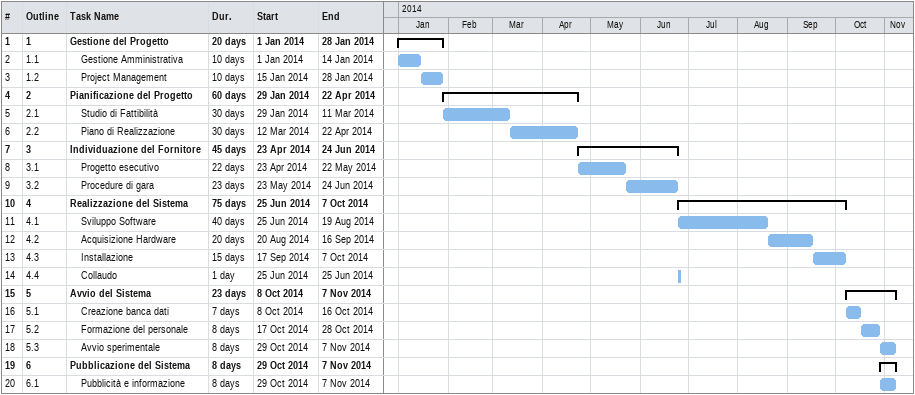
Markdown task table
| ID | WBS | Task | Duration | Start | Finish |
|---|---|---|---|---|---|
| 1 | 1 | **Gestione del Progetto** | 20d | 2014-01-01 | 2014-01-28 |
| 2 | 1.1 | Gestione Amministrativa | 10d | 2014-01-01 | 2014-01-14 |
| 3 | 1.2 | Project Management | 10d | 2014-01-15 | 2014-01-28 |
| 4 | 2 | **Pianificazione del Progetto** | 60d | 2014-01-29 | 2014-04-22 |
| 5 | 2.1 | Studio di Fattibilità | 30d | 2014-01-29 | 2014-03-11 |
| 6 | 2.2 | Piano di Realizzazione | 30d | 2014-03-12 | 2014-04-22 |
| 7 | 3 | **Individuazione del Fornitore** | 45d | 2014-04-23 | 2014-06-24 |
| 8 | 3.1 | Progetto esecutivo | 22d | 2014-04-23 | 2014-05-22 |
| 9 | 3.2 | Procedure di gara | 23d | 2014-05-23 | 2014-06-24 |
| 10 | 4 | **Realizzazione del Sistema** | 75d | 2014-06-25 | 2014-10-07 |
| 11 | 4.1 | Sviluppo Software | 40d | 2014-06-25 | 2014-08-19 |
| 12 | 4.2 | Acquisizione Hardware | 20d | 2014-08-20 | 2014-09-16 |
| 13 | 4.3 | Installazione | 15d | 2014-09-17 | 2014-10-07 |
| 14 | 4.4 | Collaudo | 1d | 2014-06-25 | 2014-06-25 |
| 15 | 5 | **Avvio del Sistema** | 23d | 2014-10-08 | 2014-11-07 |
| 16 | 5.1 | Creazione banca dati | 7d | 2014-10-08 | 2014-10-16 |
| 17 | 5.2 | Formazione del personale | 8d | 2014-10-17 | 2014-10-28 |
| 18 | 5.3 | Avvio sperimentale | 8d | 2014-10-29 | 2014-11-07 |
| 19 | 6 | **Pubblicazione del Sistema** | 8d | 2014-10-29 | 2014-11-07 |
| 20 | 6.1 | Pubblicità e informazione | 8d | 2014-10-29 | 2014-11-07 |
